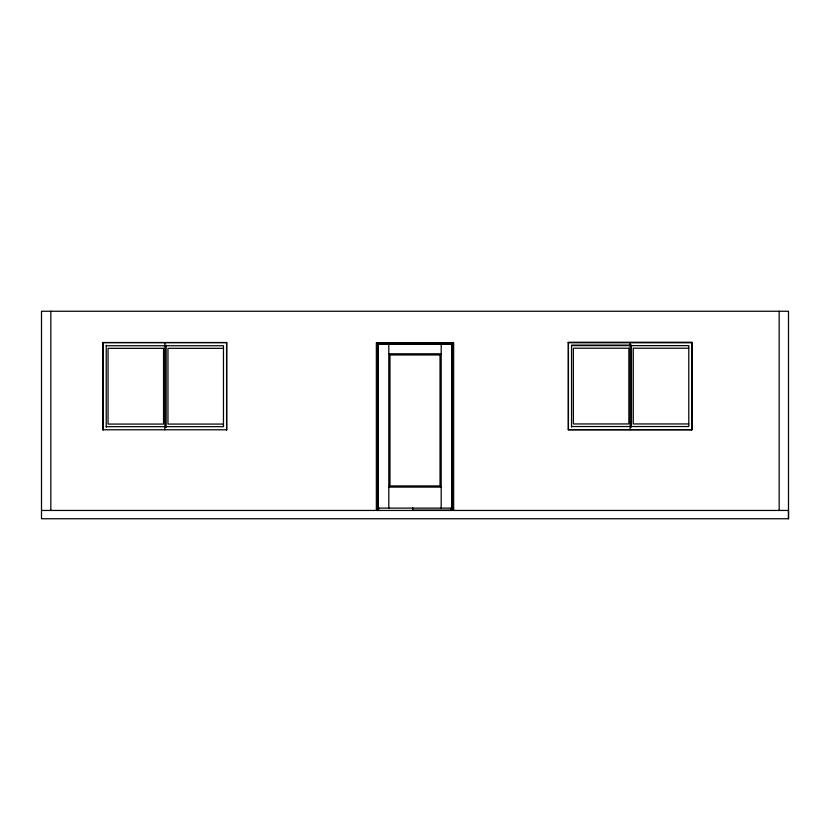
<?xml version="1.0" encoding="UTF-8"?>
<svg xmlns="http://www.w3.org/2000/svg" width="830" height="830" viewBox="0 0 830 830"><rect width="100%" height="100%" fill="white"/><g stroke="black" fill="none" stroke-linecap="round" stroke-linejoin="round"><path stroke-width="1.25" d="M788.5 518.75L788.5 311.25L41.5 311.25L41.5 518.75L788.5 518.75L788.5 510.45L41.5 510.45M568.311 342.51L692.033 342.51M102.993 342.634L226.704 342.634M568.311 342.634L691.774 342.634L691.774 429.784M377.65 343.931L452.35 343.931M630.696 345.104L571.538 345.104L571.548 427.056M571.548 345.622L688.786 345.622L688.786 426.537L571.548 426.537M106.23 345.747L223.467 345.747L223.467 426.672L106.23 426.672M688.786 348.216L633.28 348.216L633.28 423.943L688.786 423.943M223.467 348.341L167.961 348.341L167.961 424.078L223.467 424.078M388.803 353.788L441.197 353.788M568.311 429.65L692.033 429.65M102.993 429.784L226.704 429.784M388.803 487.106L441.197 487.106M377.909 508.116L452.091 508.116M412.437 510.191L452.568 510.191M779.163 311.25L779.163 510.45M691.898 342.51L691.898 429.65M631.464 345.073L631.464 427.087M630.167 342.51L630.167 429.65M568.436 342.51L568.436 429.65M453.647 510.45L453.647 342.634L376.353 342.634L376.353 510.45M452.35 342.634L452.35 510.45M452.091 510.45L452.091 344.191L377.909 344.191L377.909 510.45M451.831 344.191L451.831 508.116M451.313 507.867L451.313 510.45M441.197 344.191L441.197 508.116M412.645 507.597L412.645 510.45M388.803 344.191L388.803 508.116M378.688 507.867L378.688 510.45M378.169 344.191L378.169 508.116M377.65 342.634L377.65 510.45M226.704 429.909L226.704 342.51L102.993 342.51L102.993 429.909M226.58 342.634L226.58 429.784M166.145 345.197L166.145 427.222M164.848 342.634L164.848 429.784M106.23 345.228L106.23 427.191M103.117 342.634L103.117 429.909M50.838 311.25L50.838 510.45M692.033 342.375L568.311 342.375L568.311 429.784L692.033 429.784L692.033 342.375M628.87 348.216L573.364 348.216L573.364 423.943L628.87 423.943L628.87 348.216M163.552 348.341L108.045 348.341L108.045 424.078L163.552 424.078L163.552 348.341M440.035 354.96L389.976 354.96L389.976 485.934L440.035 485.934L440.035 354.96"/></g></svg>
